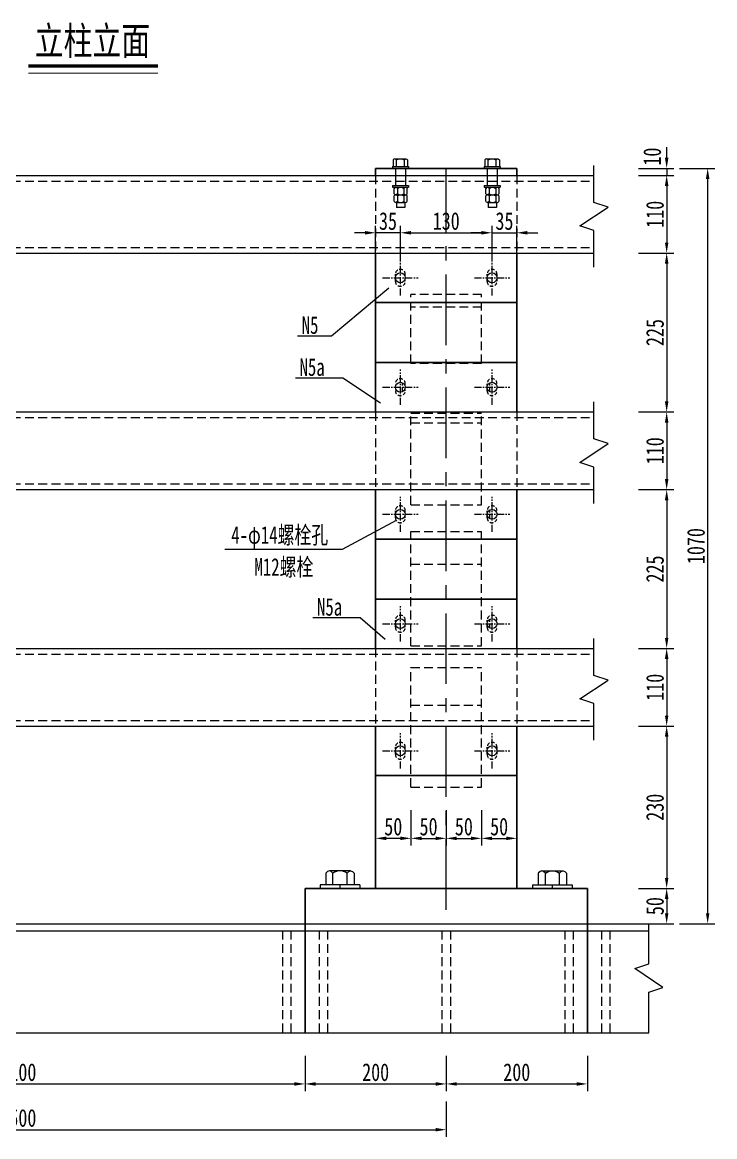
# Model space of a CAD drawing. Extents: x 98573 to 114325, y 0 to 100142.
# Drawn here: x 101936 to 102917, y 73118 to 74697 of the extents above; entities that cross this region are included whole.
import ezdxf

# ---------------------------------------------------------------- set-up
doc = ezdxf.new("R2010")
doc.units = 0
doc.header["$MEASUREMENT"] = 0
for name, pattern in [('CENTERX2', [4, 2.5, -0.5, 0.5, -0.5]), ('DASHED', [0.75, 0.5, -0.25]), ('DASHED2', [0.375, 0.25, -0.125])]:
    doc.linetypes.add(name, pattern=pattern)
doc.layers.get('0').update_dxf_attribs({"lineweight": 13})
doc.layers.get('Defpoints').update_dxf_attribs({"color": 9, "lineweight": 5})
for name, color, linetype, lineweight in [('dashed', 4, 'DASHED2', 5), ('中心线', 2, 'CENTERX2', 15), ('文字', 7, 'Continuous', 5), ('文字说明', 7, 'Continuous', 5), ('标注', 4, 'Continuous', 13), ('涪江 尺寸标注线', 4, 'Continuous', 13), ('涪江 钢板双线', 1, 'Continuous', 13), ('细线', 4, 'Continuous', 13), ('钢板单线', 6, 'Continuous', 25), ('钢板双线', 1, 'Continuous', 13)]:
    doc.layers.add(name, color=color, linetype=linetype, lineweight=lineweight)
doc.styles.get("Standard").update_dxf_attribs({"font": '仿宋_GB2312.ttf', "width": 0.75})
doc.dimstyles.new('0.1', dxfattribs={"dimscale": 0, "dimtxt": 2.5, "dimasz": 1.5, "dimexe": 1, "dimexo": 1, "dimgap": 0.4, "dimtad": 1, "dimdec": 1, "dimdsep": 46, "dimtxsty": 'Standard', "dimcen": 0.2, "dimclrd": 256, "dimclre": 256, "dimclrt": 256, "dimadec": 3, "dimazin": 2, "dimtfac": 1, "dimtdec": 1, "dimtmove": 2, "dimatfit": 3, "dimfxl": 4, "dimfxlon": 1, "dimtolj": 1, "dimtzin": 0, "dimlwd": -1, "dimlwe": -1, "dimarcsym": 0})

# ---------------------------------------------------------------- blocks, each defined once
blk = doc.blocks.new('m2')
at = {"layer": '钢板双线'}
for p, q in [((81076.1, 24800.3), (81083.7, 24800.3)), ((81086.9, 24800.3), (81094.4, 24800.3)), ((81096, 24802.8), (81096, 24780.1)), ((81122.7, 24802.8), (81122.7, 24780.1)), ((81125.5, 24802.8), (81122.7, 24802.8)), ((81125.5, 24802.8), (81125.5, 24780.1)), ((81134.7, 24801.8), (81125.5, 24801.8)), ((81067.5, 24785), (81067.4, 24797)), ((81074.4, 24798), (81074.5, 24784)), ((81083.7, 24795.6), (81076.1, 24795.6)), ((81083.7, 24786.3), (81076.1, 24786.3)), ((81085.3, 24798), (81085.3, 24784)), ((81085.3, 24798), (81085.3, 24784)), ((81094.4, 24795.6), (81086.9, 24795.6)), ((81094.4, 24786.3), (81086.9, 24786.3)), ((81096, 24798), (81096.1, 24784)), ((81125.5, 24797.1), (81134.7, 24797.1)), ((81125.5, 24785.8), (81134.7, 24785.8)), ((81136.3, 24799.5), (81136.3, 24783.5)), ((81076.1, 24781.6), (81083.7, 24781.6)), ((81086.9, 24781.6), (81094.5, 24781.6)), ((81125.5, 24780.1), (81122.7, 24780.1)), ((81134.7, 24781.1), (81125.5, 24781.1))]:
    blk.add_line(p, q, dxfattribs=at)
at = {"layer": '钢板双线', "ltscale": 0.2}
for p, q in [((81098.7, 24802.8), (81096, 24802.8)), ((81098.7, 24802.8), (81098.7, 24780.1)), ((81074.4, 24797), (81067.4, 24797)), ((81074.5, 24785), (81067.5, 24785)), ((81122.7, 24798.2), (81098.7, 24798.2)), ((81098.7, 24780.1), (81096, 24780.1)), ((81122.7, 24784.2), (81098.7, 24784.2))]:
    blk.add_line(p, q, dxfattribs=at)
at = {"layer": '钢板双线', "extrusion": (0, 0, -1)}
for centre, major_axis, ratio, start_param, end_param in [((81089.8, 24798), (-15.4, 0), 0.341432, -0.460921, 0.460921), ((81100.6, 24798), (-15.4, 0), 0.341432, -0.460921, 0.460921), ((81069.9, 24791), (-15.4, 0), 0.682865, 2.680671, 3.602514), ((81069.9, 24784), (-15.4, 0), 0.341432, 2.680671, 3.602514), ((81080.7, 24791), (-15.4, 0), 0.682865, 2.680671, 3.602514), ((81080.7, 24784), (-15.4, 0), 0.341432, 2.680671, 3.602514), ((81121, 24791.5), (15.4, 0), 0.829193, -0.460921, 0.460921), ((81121, 24783.5), (15.4, 0), 0.341432, -0.460921, 0.460921)]:
    blk.add_ellipse(centre, major_axis=major_axis, ratio=ratio, start_param=start_param, end_param=end_param, dxfattribs=at)
at = {"layer": '钢板双线'}
for centre, major_axis, ratio, start_param, end_param in [((81069.9, 24798), (15.4, 0), 0.341432, -0.460921, 0.460921), ((81080.7, 24798), (15.4, 0), 0.341432, -0.460921, 0.460921), ((81121, 24799.5), (-15.4, 0), 0.341432, 2.680671, 3.602514), ((81089.8, 24791), (15.4, 0), 0.682865, 2.680671, 3.602514), ((81089.8, 24784), (15.4, 0), 0.341432, 2.680671, 3.602514), ((81100.6, 24791), (15.4, 0), 0.682865, 2.680671, 3.602514), ((81100.6, 24784), (15.4, 0), 0.341432, 2.680671, 3.602514)]:
    blk.add_ellipse(centre, major_axis=major_axis, ratio=ratio, start_param=start_param, end_param=end_param, dxfattribs=at)
blk = doc.blocks.new('*D1368')
at = {"layer": 'Defpoints', "color": 0, "transparency": 16777216}
for p in [(102436.4, 74398.4), (102436.4, 74179.6), (102471.4, 74179.6)]:
    blk.add_point(p, dxfattribs=at)
at = {"layer": '标注', "transparency": 16777216}
for p, q in [((102436.4, 74358.4), (102436.4, 74408.4)), ((102471.4, 74358.4), (102471.4, 74408.4))]:
    blk.add_line(p, q, dxfattribs=at)
at = {"layer": '标注', "color": 4, "transparency": 16777216}
for p, q in [((102421.4, 74398.4), (102406.4, 74398.4)), ((102471.4, 74398.4), (102436.4, 74398.4)), ((102486.4, 74398.4), (102501.4, 74398.4))]:
    blk.add_line(p, q, dxfattribs=at)
for points in [[(102421.4, 74400.9), (102421.4, 74395.9), (102436.4, 74398.4)], [(102486.4, 74400.9), (102486.4, 74395.9), (102471.4, 74398.4)]]:
    blk.add_solid(points, dxfattribs=at)
at = {"layer": '标注', "transparency": 16777216, "insert": (102453.9, 74414.9), "char_height": 25, "attachment_point": 5}
blk.add_mtext('\\A1;35', dxfattribs=at)
blk = doc.blocks.new('*D1056')
at = {"layer": 'Defpoints', "color": 0, "transparency": 16777216}
for p in [(102601.4, 74398.4), (102471.4, 74179.6), (102601.4, 74179.6)]:
    blk.add_point(p, dxfattribs=at)
at = {"layer": '标注', "transparency": 16777216}
for p, q in [((102471.4, 74358.4), (102471.4, 74408.4)), ((102601.4, 74358.4), (102601.4, 74408.4))]:
    blk.add_line(p, q, dxfattribs=at)
at = {"layer": '标注', "color": 4, "transparency": 16777216}
blk.add_line((102486.4, 74398.4), (102586.4, 74398.4), dxfattribs=at)
for points in [[(102486.4, 74400.9), (102486.4, 74395.9), (102471.4, 74398.4)], [(102586.4, 74400.9), (102586.4, 74395.9), (102601.4, 74398.4)]]:
    blk.add_solid(points, dxfattribs=at)
at = {"layer": '标注', "transparency": 16777216, "insert": (102536.4, 74414.9), "char_height": 25, "attachment_point": 5}
blk.add_mtext('\\A1;130', dxfattribs=at)
blk = doc.blocks.new('*D1369')
at = {"layer": 'Defpoints', "color": 0, "transparency": 16777216}
for p in [(102636.4, 74398.4), (102601.4, 74179.6), (102636.4, 74179.6)]:
    blk.add_point(p, dxfattribs=at)
at = {"layer": '标注', "transparency": 16777216}
for p, q in [((102601.4, 74358.4), (102601.4, 74408.4)), ((102636.4, 74358.4), (102636.4, 74408.4))]:
    blk.add_line(p, q, dxfattribs=at)
at = {"layer": '标注', "color": 4, "transparency": 16777216}
for p, q in [((102586.4, 74398.4), (102571.4, 74398.4)), ((102601.4, 74398.4), (102636.4, 74398.4)), ((102651.4, 74398.4), (102666.4, 74398.4))]:
    blk.add_line(p, q, dxfattribs=at)
for points in [[(102586.4, 74400.9), (102586.4, 74395.9), (102601.4, 74398.4)], [(102651.4, 74400.9), (102651.4, 74395.9), (102636.4, 74398.4)]]:
    blk.add_solid(points, dxfattribs=at)
at = {"layer": '标注', "transparency": 16777216, "insert": (102618.9, 74414.9), "char_height": 25, "attachment_point": 5}
blk.add_mtext('\\A1;35', dxfattribs=at)
blk = doc.blocks.new('*D1370')
at = {"layer": 'Defpoints', "color": 0, "transparency": 16777216}
for p in [(102636.4, 74489.6), (102906.9, 74489.6), (102736.4, 73419.6)]:
    blk.add_point(p, dxfattribs=at)
at = {"layer": '标注', "transparency": 16777216}
for p, q in [((102866.9, 74489.6), (102916.9, 74489.6)), ((102866.9, 73419.6), (102916.9, 73419.6))]:
    blk.add_line(p, q, dxfattribs=at)
at = {"layer": '标注', "color": 4, "transparency": 16777216}
blk.add_line((102906.9, 73434.6), (102906.9, 74474.6), dxfattribs=at)
for points in [[(102904.4, 74474.6), (102909.4, 74474.6), (102906.9, 74489.6)], [(102904.4, 73434.6), (102909.4, 73434.6), (102906.9, 73419.6)]]:
    blk.add_solid(points, dxfattribs=at)
at = {"layer": '标注', "transparency": 16777216, "insert": (102890.4, 73954.6), "char_height": 25, "attachment_point": 5, "rotation": 90}
blk.add_mtext('\\A1;1070', dxfattribs=at)
blk = doc.blocks.new('*D1371')
at = {"layer": 'Defpoints', "color": 0, "transparency": 16777216}
for p in [(102436.4, 73613.3), (102486.4, 73613.3), (102436.4, 73540.6)]:
    blk.add_point(p, dxfattribs=at)
at = {"layer": '标注', "transparency": 16777216}
for p, q in [((102436.4, 73580.6), (102436.4, 73530.6)), ((102486.4, 73580.6), (102486.4, 73530.6))]:
    blk.add_line(p, q, dxfattribs=at)
at = {"layer": '标注', "color": 4, "transparency": 16777216}
blk.add_line((102471.4, 73540.6), (102451.4, 73540.6), dxfattribs=at)
for points in [[(102451.4, 73543.1), (102451.4, 73538.1), (102436.4, 73540.6)], [(102471.4, 73543.1), (102471.4, 73538.1), (102486.4, 73540.6)]]:
    blk.add_solid(points, dxfattribs=at)
at = {"layer": '标注', "transparency": 16777216, "insert": (102461.4, 73557.1), "char_height": 25, "attachment_point": 5}
blk.add_mtext('\\A1;50', dxfattribs=at)
blk = doc.blocks.new('*D1372')
at = {"layer": 'Defpoints', "color": 0, "transparency": 16777216}
for p in [(102536.4, 73703.8), (102486.4, 73613.3), (102536.4, 73540.6)]:
    blk.add_point(p, dxfattribs=at)
at = {"layer": '标注', "transparency": 16777216}
for p, q in [((102486.4, 73580.6), (102486.4, 73530.6)), ((102536.4, 73580.6), (102536.4, 73530.6))]:
    blk.add_line(p, q, dxfattribs=at)
at = {"layer": '标注', "color": 4, "transparency": 16777216}
blk.add_line((102501.4, 73540.6), (102521.4, 73540.6), dxfattribs=at)
for points in [[(102501.4, 73543.1), (102501.4, 73538.1), (102486.4, 73540.6)], [(102521.4, 73543.1), (102521.4, 73538.1), (102536.4, 73540.6)]]:
    blk.add_solid(points, dxfattribs=at)
at = {"layer": '标注', "transparency": 16777216, "insert": (102511.4, 73557.1), "char_height": 25, "attachment_point": 5}
blk.add_mtext('\\A1;50', dxfattribs=at)
blk = doc.blocks.new('*D1373')
at = {"layer": 'Defpoints', "color": 0, "transparency": 16777216}
for p in [(102536.4, 73613.3), (102586.4, 73613.3), (102586.4, 73540.6)]:
    blk.add_point(p, dxfattribs=at)
at = {"layer": '标注', "transparency": 16777216}
for p, q in [((102536.4, 73580.6), (102536.4, 73530.6)), ((102586.4, 73580.6), (102586.4, 73530.6))]:
    blk.add_line(p, q, dxfattribs=at)
at = {"layer": '标注', "color": 4, "transparency": 16777216}
blk.add_line((102551.4, 73540.6), (102571.4, 73540.6), dxfattribs=at)
for points in [[(102551.4, 73543.1), (102551.4, 73538.1), (102536.4, 73540.6)], [(102571.4, 73543.1), (102571.4, 73538.1), (102586.4, 73540.6)]]:
    blk.add_solid(points, dxfattribs=at)
at = {"layer": '标注', "transparency": 16777216, "insert": (102561.4, 73557.1), "char_height": 25, "attachment_point": 5}
blk.add_mtext('\\A1;50', dxfattribs=at)
blk = doc.blocks.new('*D1374')
at = {"layer": 'Defpoints', "color": 0, "transparency": 16777216}
for p in [(102586.4, 73613.3), (102636.4, 73613.3), (102636.4, 73540.6)]:
    blk.add_point(p, dxfattribs=at)
at = {"layer": '标注', "transparency": 16777216}
for p, q in [((102586.4, 73580.6), (102586.4, 73530.6)), ((102636.4, 73580.6), (102636.4, 73530.6))]:
    blk.add_line(p, q, dxfattribs=at)
at = {"layer": '标注', "color": 4, "transparency": 16777216}
blk.add_line((102601.4, 73540.6), (102621.4, 73540.6), dxfattribs=at)
for points in [[(102601.4, 73543.1), (102601.4, 73538.1), (102586.4, 73540.6)], [(102621.4, 73543.1), (102621.4, 73538.1), (102636.4, 73540.6)]]:
    blk.add_solid(points, dxfattribs=at)
at = {"layer": '标注', "transparency": 16777216, "insert": (102611.4, 73557.1), "char_height": 25, "attachment_point": 5}
blk.add_mtext('\\A1;50', dxfattribs=at)
blk = doc.blocks.new('ls')
at = {"color": 4}
blk.add_line((0, 0), (0, 5), dxfattribs=at)
at = {"layer": '涪江 钢板双线', "color": 4}
for p, q in [((-20, 21.6), (-20, 5)), ((-15, 25), (15, 25)), ((-10, 5), (-10, 21.6)), ((10, 5), (10, 21.6)), ((20, 21.6), (20, 5)), ((-28, 5), (28, 5)), ((-28, 5), (-28, 0)), ((-28, 0), (28, 0)), ((-18.7, 5), (18.7, 5)), ((-14, 5), (14, 5)), ((28, 5), (28, 0))]:
    blk.add_line(p, q, dxfattribs=at)
blk.add_ellipse((-15, -7.9), major_axis=(0, 32.9), ratio=0.341432, start_param=-0.460921, end_param=0.460921, dxfattribs=at)
at = {"layer": '涪江 钢板双线', "color": 4, "extrusion": (0, 0, -1)}
for centre, ratio in [((0, -7.9), 0.682865), ((15, -7.9), 0.341432)]:
    blk.add_ellipse(centre, major_axis=(0, 32.9), ratio=ratio, start_param=-0.460921, end_param=0.460921, dxfattribs=at)
blk = doc.blocks.new('*D1080')
at = {"layer": 'Defpoints', "color": 0, "transparency": 16777216}
for p in [(101323.9, 73452), (102536.4, 73439.3), (102536.4, 73127.9)]:
    blk.add_point(p, dxfattribs=at)
at = {"layer": '标注', "transparency": 16777216}
for p, q in [((101323.9, 73167.9), (101323.9, 73117.9)), ((102536.4, 73167.9), (102536.4, 73117.9))]:
    blk.add_line(p, q, dxfattribs=at)
at = {"layer": '标注', "color": 4, "transparency": 16777216}
blk.add_line((101338.9, 73127.9), (102521.4, 73127.9), dxfattribs=at)
for points in [[(101338.9, 73130.4), (101338.9, 73125.4), (101323.9, 73127.9)], [(102521.4, 73130.4), (102521.4, 73125.4), (102536.4, 73127.9)]]:
    blk.add_solid(points, dxfattribs=at)
at = {"layer": '标注', "transparency": 16777216, "insert": (101930.1, 73144.4), "char_height": 25, "attachment_point": 5}
blk.add_mtext('\\A1;1500', dxfattribs=at)
blk = doc.blocks.new('*D877')
at = {"layer": 'Defpoints', "color": 0, "transparency": 16777216}
for p in [(101523.9, 73333), (102336.4, 73333), (102336.4, 73192.7)]:
    blk.add_point(p, dxfattribs=at)
at = {"layer": '标注', "transparency": 16777216}
for p, q in [((101523.9, 73232.7), (101523.9, 73182.7)), ((102336.4, 73232.7), (102336.4, 73182.7))]:
    blk.add_line(p, q, dxfattribs=at)
at = {"layer": '标注', "color": 4, "transparency": 16777216}
blk.add_line((101538.9, 73192.7), (102321.4, 73192.7), dxfattribs=at)
for points in [[(101538.9, 73195.2), (101538.9, 73190.2), (101523.9, 73192.7)], [(102321.4, 73195.2), (102321.4, 73190.2), (102336.4, 73192.7)]]:
    blk.add_solid(points, dxfattribs=at)
at = {"layer": '标注', "transparency": 16777216, "insert": (101930.1, 73209.2), "char_height": 25, "attachment_point": 5}
blk.add_mtext('\\A1;1100', dxfattribs=at)
blk = doc.blocks.new('*D878')
at = {"layer": 'Defpoints', "color": 0, "transparency": 16777216}
for p in [(102536.4, 73439.3), (102336.4, 73295.6), (102536.4, 73192.7)]:
    blk.add_point(p, dxfattribs=at)
at = {"layer": '标注', "transparency": 16777216}
for p, q in [((102336.4, 73232.7), (102336.4, 73182.7)), ((102536.4, 73232.7), (102536.4, 73182.7))]:
    blk.add_line(p, q, dxfattribs=at)
at = {"layer": '标注', "color": 4, "transparency": 16777216}
blk.add_line((102351.4, 73192.7), (102521.4, 73192.7), dxfattribs=at)
for points in [[(102351.4, 73195.2), (102351.4, 73190.2), (102336.4, 73192.7)], [(102521.4, 73195.2), (102521.4, 73190.2), (102536.4, 73192.7)]]:
    blk.add_solid(points, dxfattribs=at)
at = {"layer": '标注', "transparency": 16777216, "insert": (102436.4, 73209.2), "char_height": 25, "attachment_point": 5}
blk.add_mtext('\\A1;200', dxfattribs=at)
blk = doc.blocks.new('*D879')
at = {"layer": 'Defpoints', "color": 0, "transparency": 16777216}
for p in [(102536.4, 73439.3), (102736.4, 73367.7), (102736.4, 73192.7)]:
    blk.add_point(p, dxfattribs=at)
at = {"layer": '标注', "transparency": 16777216}
for p, q in [((102536.4, 73232.7), (102536.4, 73182.7)), ((102736.4, 73232.7), (102736.4, 73182.7))]:
    blk.add_line(p, q, dxfattribs=at)
at = {"layer": '标注', "color": 4, "transparency": 16777216}
blk.add_line((102551.4, 73192.7), (102721.4, 73192.7), dxfattribs=at)
for points in [[(102551.4, 73195.2), (102551.4, 73190.2), (102536.4, 73192.7)], [(102721.4, 73195.2), (102721.4, 73190.2), (102736.4, 73192.7)]]:
    blk.add_solid(points, dxfattribs=at)
at = {"layer": '标注', "transparency": 16777216, "insert": (102636.4, 73209.2), "char_height": 25, "attachment_point": 5}
blk.add_mtext('\\A1;200', dxfattribs=at)
blk = doc.blocks.new('*D1081')
at = {"layer": 'Defpoints', "color": 0, "transparency": 16777216}
for p in [(102675.5, 74479.6), (102675.5, 74369.6), (102848.8, 74369.6)]:
    blk.add_point(p, dxfattribs=at)
at = {"layer": '标注', "transparency": 16777216}
for p, q in [((102808.8, 74479.6), (102858.8, 74479.6)), ((102808.8, 74369.6), (102858.8, 74369.6))]:
    blk.add_line(p, q, dxfattribs=at)
at = {"layer": '标注', "color": 4, "transparency": 16777216}
blk.add_line((102848.8, 74464.6), (102848.8, 74384.6), dxfattribs=at)
for points in [[(102846.3, 74464.6), (102851.3, 74464.6), (102848.8, 74479.6)], [(102846.3, 74384.6), (102851.3, 74384.6), (102848.8, 74369.6)]]:
    blk.add_solid(points, dxfattribs=at)
at = {"layer": '标注', "transparency": 16777216, "insert": (102832.3, 74424.6), "char_height": 25, "attachment_point": 5, "rotation": 90}
blk.add_mtext('\\A1;110', dxfattribs=at)
blk = doc.blocks.new('*D1082')
at = {"layer": 'Defpoints', "color": 0, "transparency": 16777216}
for p in [(102675.5, 74369.6), (102675.5, 74144.6), (102848.8, 74144.6)]:
    blk.add_point(p, dxfattribs=at)
at = {"layer": '标注', "transparency": 16777216}
for p, q in [((102808.8, 74369.6), (102858.8, 74369.6)), ((102808.8, 74144.6), (102858.8, 74144.6))]:
    blk.add_line(p, q, dxfattribs=at)
at = {"layer": '标注', "color": 4, "transparency": 16777216}
blk.add_line((102848.8, 74354.6), (102848.8, 74159.6), dxfattribs=at)
for points in [[(102846.3, 74354.6), (102851.3, 74354.6), (102848.8, 74369.6)], [(102846.3, 74159.6), (102851.3, 74159.6), (102848.8, 74144.6)]]:
    blk.add_solid(points, dxfattribs=at)
at = {"layer": '标注', "transparency": 16777216, "insert": (102832.3, 74257.1), "char_height": 25, "attachment_point": 5, "rotation": 90}
blk.add_mtext('\\A1;225', dxfattribs=at)
blk = doc.blocks.new('*D1083')
at = {"layer": 'Defpoints', "color": 0, "transparency": 16777216}
for p in [(102675.5, 74144.6), (102675.5, 74034.6), (102848.8, 74034.6)]:
    blk.add_point(p, dxfattribs=at)
at = {"layer": '标注', "transparency": 16777216}
for p, q in [((102808.8, 74144.6), (102858.8, 74144.6)), ((102808.8, 74034.6), (102858.8, 74034.6))]:
    blk.add_line(p, q, dxfattribs=at)
at = {"layer": '标注', "color": 4, "transparency": 16777216}
blk.add_line((102848.8, 74129.6), (102848.8, 74049.6), dxfattribs=at)
for points in [[(102846.3, 74129.6), (102851.3, 74129.6), (102848.8, 74144.6)], [(102846.3, 74049.6), (102851.3, 74049.6), (102848.8, 74034.6)]]:
    blk.add_solid(points, dxfattribs=at)
at = {"layer": '标注', "transparency": 16777216, "insert": (102832.3, 74089.6), "char_height": 25, "attachment_point": 5, "rotation": 90}
blk.add_mtext('\\A1;110', dxfattribs=at)
blk = doc.blocks.new('*D880')
at = {"layer": 'Defpoints', "color": 0, "transparency": 16777216}
for p in [(102675.5, 74034.6), (102675.5, 73809.6), (102848.8, 73809.6)]:
    blk.add_point(p, dxfattribs=at)
at = {"layer": '标注', "transparency": 16777216}
for p, q in [((102808.8, 74034.6), (102858.8, 74034.6)), ((102808.8, 73809.6), (102858.8, 73809.6))]:
    blk.add_line(p, q, dxfattribs=at)
at = {"layer": '标注', "color": 4, "transparency": 16777216}
blk.add_line((102848.8, 74019.6), (102848.8, 73824.6), dxfattribs=at)
for points in [[(102846.3, 74019.6), (102851.3, 74019.6), (102848.8, 74034.6)], [(102846.3, 73824.6), (102851.3, 73824.6), (102848.8, 73809.6)]]:
    blk.add_solid(points, dxfattribs=at)
at = {"layer": '标注', "transparency": 16777216, "insert": (102832.3, 73922.1), "char_height": 25, "attachment_point": 5, "rotation": 90}
blk.add_mtext('\\A1;225', dxfattribs=at)
blk = doc.blocks.new('*D1084')
at = {"layer": 'Defpoints', "color": 0, "transparency": 16777216}
for p in [(102694.3, 73809.6), (102694.3, 73699.6), (102848.8, 73699.6)]:
    blk.add_point(p, dxfattribs=at)
at = {"layer": '标注', "transparency": 16777216}
for p, q in [((102808.8, 73809.6), (102858.8, 73809.6)), ((102808.8, 73699.6), (102858.8, 73699.6))]:
    blk.add_line(p, q, dxfattribs=at)
at = {"layer": '标注', "color": 4, "transparency": 16777216}
blk.add_line((102848.8, 73794.6), (102848.8, 73714.6), dxfattribs=at)
for points in [[(102846.3, 73794.6), (102851.3, 73794.6), (102848.8, 73809.6)], [(102846.3, 73714.6), (102851.3, 73714.6), (102848.8, 73699.6)]]:
    blk.add_solid(points, dxfattribs=at)
at = {"layer": '标注', "transparency": 16777216, "insert": (102832.3, 73754.6), "char_height": 25, "attachment_point": 5, "rotation": 90}
blk.add_mtext('\\A1;110', dxfattribs=at)
blk = doc.blocks.new('*D1085')
at = {"layer": 'Defpoints', "color": 0, "transparency": 16777216}
for p in [(102694.3, 73699.6), (102736.4, 73469.6), (102848.8, 73469.6)]:
    blk.add_point(p, dxfattribs=at)
at = {"layer": '标注', "transparency": 16777216}
for p, q in [((102808.8, 73699.6), (102858.8, 73699.6)), ((102808.8, 73469.6), (102858.8, 73469.6))]:
    blk.add_line(p, q, dxfattribs=at)
at = {"layer": '标注', "color": 4, "transparency": 16777216}
blk.add_line((102848.8, 73684.6), (102848.8, 73484.6), dxfattribs=at)
for points in [[(102846.3, 73684.6), (102851.3, 73684.6), (102848.8, 73699.6)], [(102846.3, 73484.6), (102851.3, 73484.6), (102848.8, 73469.6)]]:
    blk.add_solid(points, dxfattribs=at)
at = {"layer": '标注', "transparency": 16777216, "insert": (102832.3, 73584.6), "char_height": 25, "attachment_point": 5, "rotation": 90}
blk.add_mtext('\\A1;230', dxfattribs=at)
blk = doc.blocks.new('*D1086')
at = {"layer": 'Defpoints', "color": 0, "transparency": 16777216}
for p in [(102736.4, 73469.6), (102736.4, 73419.6), (102848.8, 73419.6)]:
    blk.add_point(p, dxfattribs=at)
at = {"layer": '标注', "transparency": 16777216}
for p, q in [((102808.8, 73469.6), (102858.8, 73469.6)), ((102808.8, 73419.6), (102858.8, 73419.6))]:
    blk.add_line(p, q, dxfattribs=at)
at = {"layer": '标注', "color": 4, "transparency": 16777216}
blk.add_line((102848.8, 73454.6), (102848.8, 73434.6), dxfattribs=at)
for points in [[(102846.3, 73454.6), (102851.3, 73454.6), (102848.8, 73469.6)], [(102846.3, 73434.6), (102851.3, 73434.6), (102848.8, 73419.6)]]:
    blk.add_solid(points, dxfattribs=at)
at = {"layer": '标注', "transparency": 16777216, "insert": (102832.3, 73444.6), "char_height": 25, "attachment_point": 5, "rotation": 90}
blk.add_mtext('\\A1;50', dxfattribs=at)
blk = doc.blocks.new('*D1087')
at = {"layer": 'Defpoints', "color": 0, "transparency": 16777216}
for p in [(102636.4, 74489.6), (102636.4, 74479.6), (102848.8, 74479.6)]:
    blk.add_point(p, dxfattribs=at)
at = {"layer": '标注', "color": 4, "transparency": 16777216}
for p, q in [((102848.8, 74504.6), (102848.8, 74519.6)), ((102848.8, 74489.6), (102848.8, 74479.6)), ((102848.8, 74464.6), (102848.8, 74449.6))]:
    blk.add_line(p, q, dxfattribs=at)
at = {"layer": '标注', "transparency": 16777216}
for p, q in [((102808.8, 74489.6), (102858.8, 74489.6)), ((102808.8, 74479.6), (102858.8, 74479.6))]:
    blk.add_line(p, q, dxfattribs=at)
at = {"layer": '标注', "color": 4, "transparency": 16777216}
for points in [[(102846.3, 74504.6), (102851.3, 74504.6), (102848.8, 74489.6)], [(102846.3, 74464.6), (102851.3, 74464.6), (102848.8, 74479.6)]]:
    blk.add_solid(points, dxfattribs=at)
at = {"layer": '标注', "transparency": 16777216, "insert": (102828.4, 74506.3), "char_height": 25, "attachment_point": 5, "rotation": 90}
blk.add_mtext('\\A1;10', dxfattribs=at)

msp = doc.modelspace()

# ---------------------------------------------------------------- linework, layer by layer
at = {"color": 1}
for p, q in [((101016.71629, 73419.621), (102823.56128, 73419.621)), ((101016.71629, 73409.621), (102823.56128, 73409.621)), ((101016.71629, 73265.26286), (102823.56128, 73265.26286))]:
    msp.add_line(p, q, dxfattribs=at)
for centre in [(102471.39499, 74334.621), (102601.39499, 74334.621), (102471.39499, 74179.621), (102601.39499, 74179.621), (102471.39499, 73999.621), (102601.39499, 73999.621), (102471.39499, 73844.621), (102601.39499, 73844.621), (102471.39499, 73664.621), (102601.39499, 73664.621)]:
    msp.add_circle(centre, 7)
at = {"layer": 'dashed', "ltscale": 50}
for p, q in [((101114.61149, 74471.621), (102745.66608, 74471.621)), ((102436.39499, 74479.621), (102436.39499, 74369.621)), ((102636.39499, 74479.621), (102636.39499, 74369.621)), ((101114.61149, 74377.621), (102745.66608, 74377.621)), ((102486.39499, 74213.26493), (102486.39499, 74311.109)), ((102586.39499, 74311.109), (102486.39499, 74311.109)), ((102586.39499, 74213.26493), (102586.39499, 74311.109)), ((102586.39499, 74292.87475), (102486.39499, 74292.87475)), ((102586.39499, 74213.26493), (102486.39499, 74213.26493)), ((101114.61149, 74136.621), (102745.66608, 74136.621)), ((102436.39499, 74144.621), (102436.39499, 74034.621)), ((102486.39499, 74013.26493), (102486.39499, 74142.87368)), ((102486.39499, 74142.87368), (102586.39499, 74142.87368)), ((102586.39499, 74013.26493), (102586.39499, 74142.87368)), ((102636.39499, 74144.621), (102636.39499, 74034.621)), ((102486.39499, 74129.09097), (102586.39499, 74129.09097)), ((101114.61149, 74042.621), (102745.66608, 74042.621)), ((102486.39499, 74013.26493), (102586.39499, 74013.26493)), ((102486.39499, 73813.26493), (102486.39499, 73975.07487)), ((102486.39499, 73975.07487), (102586.39499, 73975.07487)), ((102586.39499, 73813.26493), (102586.39499, 73975.07487)), ((102486.39499, 73929.09097), (102586.39499, 73929.09097)), ((101114.61149, 73801.621), (102745.66608, 73801.621)), ((102436.39499, 73809.621), (102436.39499, 73699.621)), ((102486.39499, 73813.26493), (102586.39499, 73813.26493)), ((102636.39499, 73809.621), (102636.39499, 73699.621)), ((102486.39499, 73613.26493), (102486.39499, 73782.72585)), ((102486.39499, 73782.72585), (102586.39499, 73782.72585)), ((102586.39499, 73613.26493), (102586.39499, 73782.72585)), ((102486.39499, 73729.09097), (102586.39499, 73729.09097)), ((101114.61149, 73707.621), (102745.66608, 73707.621)), ((102486.39499, 73613.26493), (102586.39499, 73613.26493))]:
    msp.add_line(p, q, dxfattribs=at)
at = {"layer": 'dashed', "ltscale": 20}
for p, q in [((102464.39499, 74329.621), (102464.39499, 74339.621)), ((102478.39499, 74329.73556), (102478.39499, 74339.73556)), ((102594.39499, 74329.621), (102594.39499, 74339.621)), ((102608.39499, 74329.73556), (102608.39499, 74339.73556)), ((102474.39499, 74174.621), (102474.39499, 74184.621)), ((102478.39499, 74174.73556), (102478.39499, 74184.73556)), ((102594.39499, 74174.621), (102594.39499, 74184.621)), ((102598.39499, 74174.73556), (102598.39499, 74184.73556)), ((102464.39499, 73994.621), (102464.39499, 74004.621)), ((102478.39499, 73994.73556), (102478.39499, 74004.73556)), ((102594.39499, 73994.621), (102594.39499, 74004.621)), ((102598.39499, 73994.73556), (102598.39499, 74004.73556)), ((102464.39499, 73839.621), (102464.39499, 73849.621)), ((102478.39499, 73839.73556), (102478.39499, 73849.73556)), ((102594.39499, 73839.621), (102594.39499, 73849.621)), ((102598.39499, 73839.73556), (102598.39499, 73849.73556)), ((102464.39499, 73659.621), (102464.39499, 73669.621)), ((102478.39499, 73659.73556), (102478.39499, 73669.73556)), ((102594.39499, 73659.621), (102594.39499, 73669.621)), ((102608.39499, 73659.73556), (102608.39499, 73669.73556))]:
    msp.add_line(p, q, dxfattribs=at)
at = {"layer": 'dashed', "linetype": 'DASHED2', "ltscale": 50}
for p, q in [((102304.39499, 73409.621), (102304.39499, 73265.26286)), ((102316.39499, 73409.621), (102316.39499, 73265.26286)), ((102356.39499, 73409.621), (102356.39499, 73265.26286)), ((102368.39499, 73409.621), (102368.39499, 73265.26286)), ((102530.39499, 73409.621), (102530.39499, 73265.26286)), ((102542.39499, 73409.621), (102542.39499, 73265.26286)), ((102704.39499, 73409.621), (102704.39499, 73265.26286)), ((102716.39499, 73409.621), (102716.39499, 73265.26286)), ((102756.39499, 73409.621), (102756.39499, 73265.26286)), ((102768.39499, 73409.621), (102768.39499, 73265.26286))]:
    msp.add_line(p, q, dxfattribs=at)
at = {"layer": 'dashed', "ltscale": 20}
for centre, start, end in [((102471.39499, 74339.621), 0, 180), ((102601.39499, 74339.621), 0, 180), ((102471.39499, 74329.621), 180, 0), ((102601.39499, 74329.621), 180, 0), ((102471.39499, 74184.621), 0, 180), ((102601.39499, 74184.621), 0, 180), ((102471.39499, 74174.621), 180, 0), ((102601.39499, 74174.621), 180, 0), ((102471.39499, 74004.621), 0, 180), ((102601.39499, 74004.621), 0, 180), ((102471.39499, 73994.621), 180, 0), ((102601.39499, 73994.621), 180, 0), ((102471.39499, 73849.621), 0, 180), ((102601.39499, 73849.621), 0, 180), ((102471.39499, 73839.621), 180, 0), ((102601.39499, 73839.621), 180, 0), ((102471.39499, 73669.621), 0, 180), ((102601.39499, 73669.621), 0, 180), ((102471.39499, 73659.621), 180, 0), ((102601.39499, 73659.621), 180, 0)]:
    msp.add_arc(centre, 7, start, end, dxfattribs=at)
at = {"layer": '中心线', "ltscale": 40}
msp.add_line((102536.39499, 73439.2893), (102536.39499, 74489.621), dxfattribs=at)
at = {"layer": '中心线', "ltscale": 4}
for p, q in [((102471.39499, 74309.6675), (102471.39499, 74359.5745)), ((102601.39499, 74309.6675), (102601.39499, 74359.5745)), ((102446.28929, 74334.621), (102496.50069, 74334.621)), ((102576.28929, 74334.621), (102626.50069, 74334.621)), ((102471.39499, 74154.6675), (102471.39499, 74204.5745)), ((102601.39499, 74154.6675), (102601.39499, 74204.5745)), ((102446.28929, 74179.621), (102496.50069, 74179.621)), ((102576.28929, 74179.621), (102626.50069, 74179.621)), ((102471.39499, 73974.6675), (102471.39499, 74024.5745)), ((102601.39499, 73974.6675), (102601.39499, 74024.5745)), ((102446.28929, 73999.621), (102496.50069, 73999.621)), ((102576.28929, 73999.621), (102626.50069, 73999.621)), ((102471.39499, 73819.6675), (102471.39499, 73869.5745)), ((102601.39499, 73819.6675), (102601.39499, 73869.5745)), ((102446.28929, 73844.621), (102496.50069, 73844.621)), ((102576.28929, 73844.621), (102626.50069, 73844.621)), ((102471.39499, 73639.6675), (102471.39499, 73689.5745)), ((102601.39499, 73639.6675), (102601.39499, 73689.5745)), ((102446.28929, 73664.621), (102496.50069, 73664.621)), ((102576.28929, 73664.621), (102626.50069, 73664.621))]:
    msp.add_line(p, q, dxfattribs=at)
at = {"layer": '文字', "const_width": 5}
msp.add_lwpolyline([(101944.16307, 74634.61048), (102127.83868, 74634.61048)], dxfattribs=at)
at = {"layer": '文字', "ltscale": 100, "const_width": 1.5}
msp.add_lwpolyline([(101944.16307, 74624.61048), (102127.83868, 74624.61048)], dxfattribs=at)
at = {"layer": '涪江 尺寸标注线'}
for points in [[(102745.66608, 74349.69224), (102745.66608, 74401.40869), (102725.66567, 74408.07537), (102765.6665, 74434.74202), (102745.66608, 74441.40869), (102745.66608, 74493.85888)], [(102745.66608, 74014.69224), (102745.66608, 74066.40869), (102725.66567, 74073.07537), (102765.6665, 74099.74202), (102745.66608, 74106.40869), (102745.66608, 74158.85888)], [(102745.66608, 73679.69224), (102745.66608, 73731.40869), (102725.66567, 73738.07537), (102765.6665, 73764.74202), (102745.66608, 73771.40869), (102745.66608, 73823.85888)], [(102823.56128, 73265.26286), (102823.56128, 73322.78249), (102843.5617, 73329.44917), (102803.56086, 73356.11582), (102823.56128, 73362.78249), (102823.56128, 73419.621)]]:
    msp.add_lwpolyline(points, dxfattribs=at)
at = {"layer": '细线', "ltscale": 100}
for p, q in [((102373.67043, 74252.41096), (102454.8775, 74320.60126)), ((102389.88099, 74192.90637), (102443.0659, 74157.31186)), ((102414.60168, 73853.24027), (102450.08561, 73822.52093))]:
    msp.add_line(p, q, dxfattribs=at)
at = {"layer": '细线', "ltscale": 100, "extrusion": (0, 0, -1)}
for p, q in [((102325.75668, 74252.41096), (102373.67043, 74252.41096)), ((102322.71052, 74192.90637), (102389.88099, 74192.90637)), ((102347.43121, 73853.24027), (102414.60168, 73853.24027))]:
    msp.add_line(p, q, dxfattribs=at)
at = {"layer": '细线'}
for p, q in [((102465.65673, 73990.61196), (102388.71949, 73949.76481)), ((102388.71949, 73949.76481), (102222.73107, 73949.76481))]:
    msp.add_line(p, q, dxfattribs=at)
at = {"layer": '钢板单线', "color": 1}
for p, q in [((102436.39499, 74489.621), (102636.39499, 74489.621)), ((102436.39499, 74489.621), (102436.39499, 74479.621)), ((102636.39499, 74489.621), (102636.39499, 74479.621)), ((102436.39499, 74369.621), (102436.39499, 74144.621)), ((102636.39499, 74369.621), (102636.39499, 74144.621)), ((102436.39499, 74299.621), (102636.39499, 74299.621)), ((102436.39499, 74214.621), (102636.39499, 74214.621)), ((102436.39499, 74034.621), (102436.39499, 73809.621)), ((102636.39499, 74034.621), (102636.39499, 73809.621)), ((102436.39499, 73964.621), (102636.39499, 73964.621)), ((102436.39499, 73879.621), (102636.39499, 73879.621)), ((102436.39499, 73699.621), (102436.39499, 73469.621)), ((102636.39499, 73699.621), (102636.39499, 73469.621)), ((102436.39499, 73629.621), (102636.39499, 73629.621)), ((102336.39499, 73469.621), (102736.39499, 73469.621)), ((102336.39499, 73469.621), (102336.39499, 73419.621)), ((102736.39499, 73469.621), (102736.39499, 73419.621))]:
    msp.add_line(p, q, dxfattribs=at)
at = {"layer": '钢板单线'}
for p, q in [((102336.39499, 73419.621), (102336.39499, 73265.26286)), ((102736.39499, 73419.621), (102736.39499, 73265.26286))]:
    msp.add_line(p, q, dxfattribs=at)
at = {"layer": '钢板双线'}
for p, q in [((101114.61149, 74479.621), (102745.66608, 74479.621)), ((101114.61149, 74369.621), (102745.66608, 74369.621)), ((101114.61149, 74144.621), (102745.66608, 74144.621)), ((101114.61149, 74034.621), (102745.66608, 74034.621)), ((101114.61149, 73809.621), (102745.66608, 73809.621)), ((101114.61149, 73699.621), (102745.66608, 73699.621))]:
    msp.add_line(p, q, dxfattribs=at)

# ---------------------------------------------------------------- block references
at = {"color": 3, "xscale": -1}
msp.add_blockref('ls', (102385.88707, 73469.621), dxfattribs=at)
at = {"color": 3}
msp.add_blockref('ls', (102686.9029, 73469.621), dxfattribs=at)
at = {"layer": '标注', "linetype": 'DASHED', "rotation": 90}
for p in [(127262.85617, -6633.1277), (127392.85617, -6633.1277)]:
    msp.add_blockref('m2', p, dxfattribs=at)

# ---------------------------------------------------------------- texts
at = {"layer": '文字说明', "width": 0.75}
msp.add_text('立柱立面', height=40, dxfattribs=at).set_placement((101953.19174, 74650.42105))
at = {"layer": '标注', "width": 0.7}
for s, p in [('N5', (102331.58671, 74255.20975)), ('N5a', (102328.54056, 74195.70517)), ('4-φ14螺栓孔', (102231.75673, 73957.91197)), ('M12螺栓', (102264.59234, 73912.49478)), ('N5a', (102353.26125, 73856.03906))]:
    msp.add_text(s, height=25, dxfattribs=at).set_placement(p)

# ---------------------------------------------------------------- dimensions: what is measured, and where the dimension line sits
at = {"layer": '标注'}
dim = msp.add_linear_dim(base=(102848.7727, 74479.621), p1=(102636.39499, 74489.621), p2=(102636.39499, 74479.621), angle=90, dimstyle='0.1', override={"dimscale": 10, "dimclrd": 4}, dxfattribs=at)
dim.commit()
dim.dimension.update_dxf_attribs({"geometry": '*D1087', "text_midpoint": (102828.35651, 74506.26175), "dimtype": 160})
for base, p1, p2, picture, middle in [((102906.8919, 74489.621), (102736.39499, 73419.621), (102636.39499, 74489.621), '*D1370', (102890.3919, 73954.621)), ((102848.7727, 74369.621), (102675.47898, 74479.621), (102675.47898, 74369.621), '*D1081', (102832.2727, 74424.621)), ((102848.7727, 74144.621), (102675.47898, 74369.621), (102675.47898, 74144.621), '*D1082', (102832.2727, 74257.121)), ((102848.7727, 74034.621), (102675.47898, 74144.621), (102675.47898, 74034.621), '*D1083', (102832.2727, 74089.621)), ((102848.7727, 73809.621), (102675.47898, 74034.621), (102675.47898, 73809.621), '*D880', (102832.2727, 73922.121)), ((102848.7727, 73699.621), (102694.28428, 73809.621), (102694.28428, 73699.621), '*D1084', (102832.2727, 73754.621)), ((102848.7727, 73469.621), (102694.28428, 73699.621), (102736.39499, 73469.621), '*D1085', (102832.2727, 73584.621)), ((102848.7727, 73419.621), (102736.39499, 73469.621), (102736.39499, 73419.621), '*D1086', (102832.2727, 73444.621))]:
    dim = msp.add_linear_dim(base=base, p1=p1, p2=p2, angle=90, dimstyle='0.1', override={"dimscale": 10, "dimclrd": 4}, dxfattribs=at)
    dim.commit()
    dim.dimension.update_dxf_attribs({"geometry": picture, "text_midpoint": middle})
for base, p1, p2, picture, middle in [((102436.39499, 74398.36083), (102471.39499, 74179.621), (102436.39499, 74179.621), '*D1368', (102453.89499, 74414.86083)), ((102601.39499, 74398.36083), (102471.39499, 74179.621), (102601.39499, 74179.621), '*D1056', (102536.39499, 74414.86083)), ((102636.39499, 74398.36083), (102601.39499, 74179.621), (102636.39499, 74179.621), '*D1369', (102618.89499, 74414.86083)), ((102536.39499, 73540.64082), (102486.39499, 73613.26493), (102536.39499, 73703.81152), '*D1372', (102511.39499, 73557.14082)), ((102436.39499, 73540.64082), (102486.39499, 73613.26493), (102436.39499, 73613.26493), '*D1371', (102461.39499, 73557.14082)), ((102586.39499, 73540.64082), (102536.39499, 73613.26493), (102586.39499, 73613.26493), '*D1373', (102561.39499, 73557.14082)), ((102636.39499, 73540.64082), (102586.39499, 73613.26493), (102636.39499, 73613.26493), '*D1374', (102611.39499, 73557.14082)), ((102536.39499, 73192.69859), (102336.39499, 73295.64268), (102536.39499, 73439.2893), '*D878', (102436.39499, 73209.19859)), ((102736.39499, 73192.69859), (102536.39499, 73439.2893), (102736.39499, 73367.68414), '*D879', (102636.39499, 73209.19859))]:
    dim = msp.add_linear_dim(base=base, p1=p1, p2=p2, dimstyle='0.1', override={"dimscale": 10, "dimclrd": 4}, dxfattribs=at)
    dim.commit()
    dim.dimension.update_dxf_attribs({"geometry": picture, "text_midpoint": middle})
for base, p1, p2, text, picture, middle in [((102536.39499, 73127.94763), (101323.88259, 73451.99909), (102536.39499, 73439.2893), '1500', '*D1080', (101930.13879, 73144.44763)), ((102336.39499, 73192.69859), (101523.88259, 73333.02966), (102336.39499, 73333.02966), '1100', '*D877', (101930.13879, 73209.19859))]:
    dim = msp.add_linear_dim(base=base, p1=p1, p2=p2, text=text, dimstyle='0.1', override={"dimscale": 10, "dimclrd": 4}, dxfattribs=at)
    dim.commit()
    dim.dimension.update_dxf_attribs({"geometry": picture, "text_midpoint": middle})

doc.saveas('drawing.dxf')
